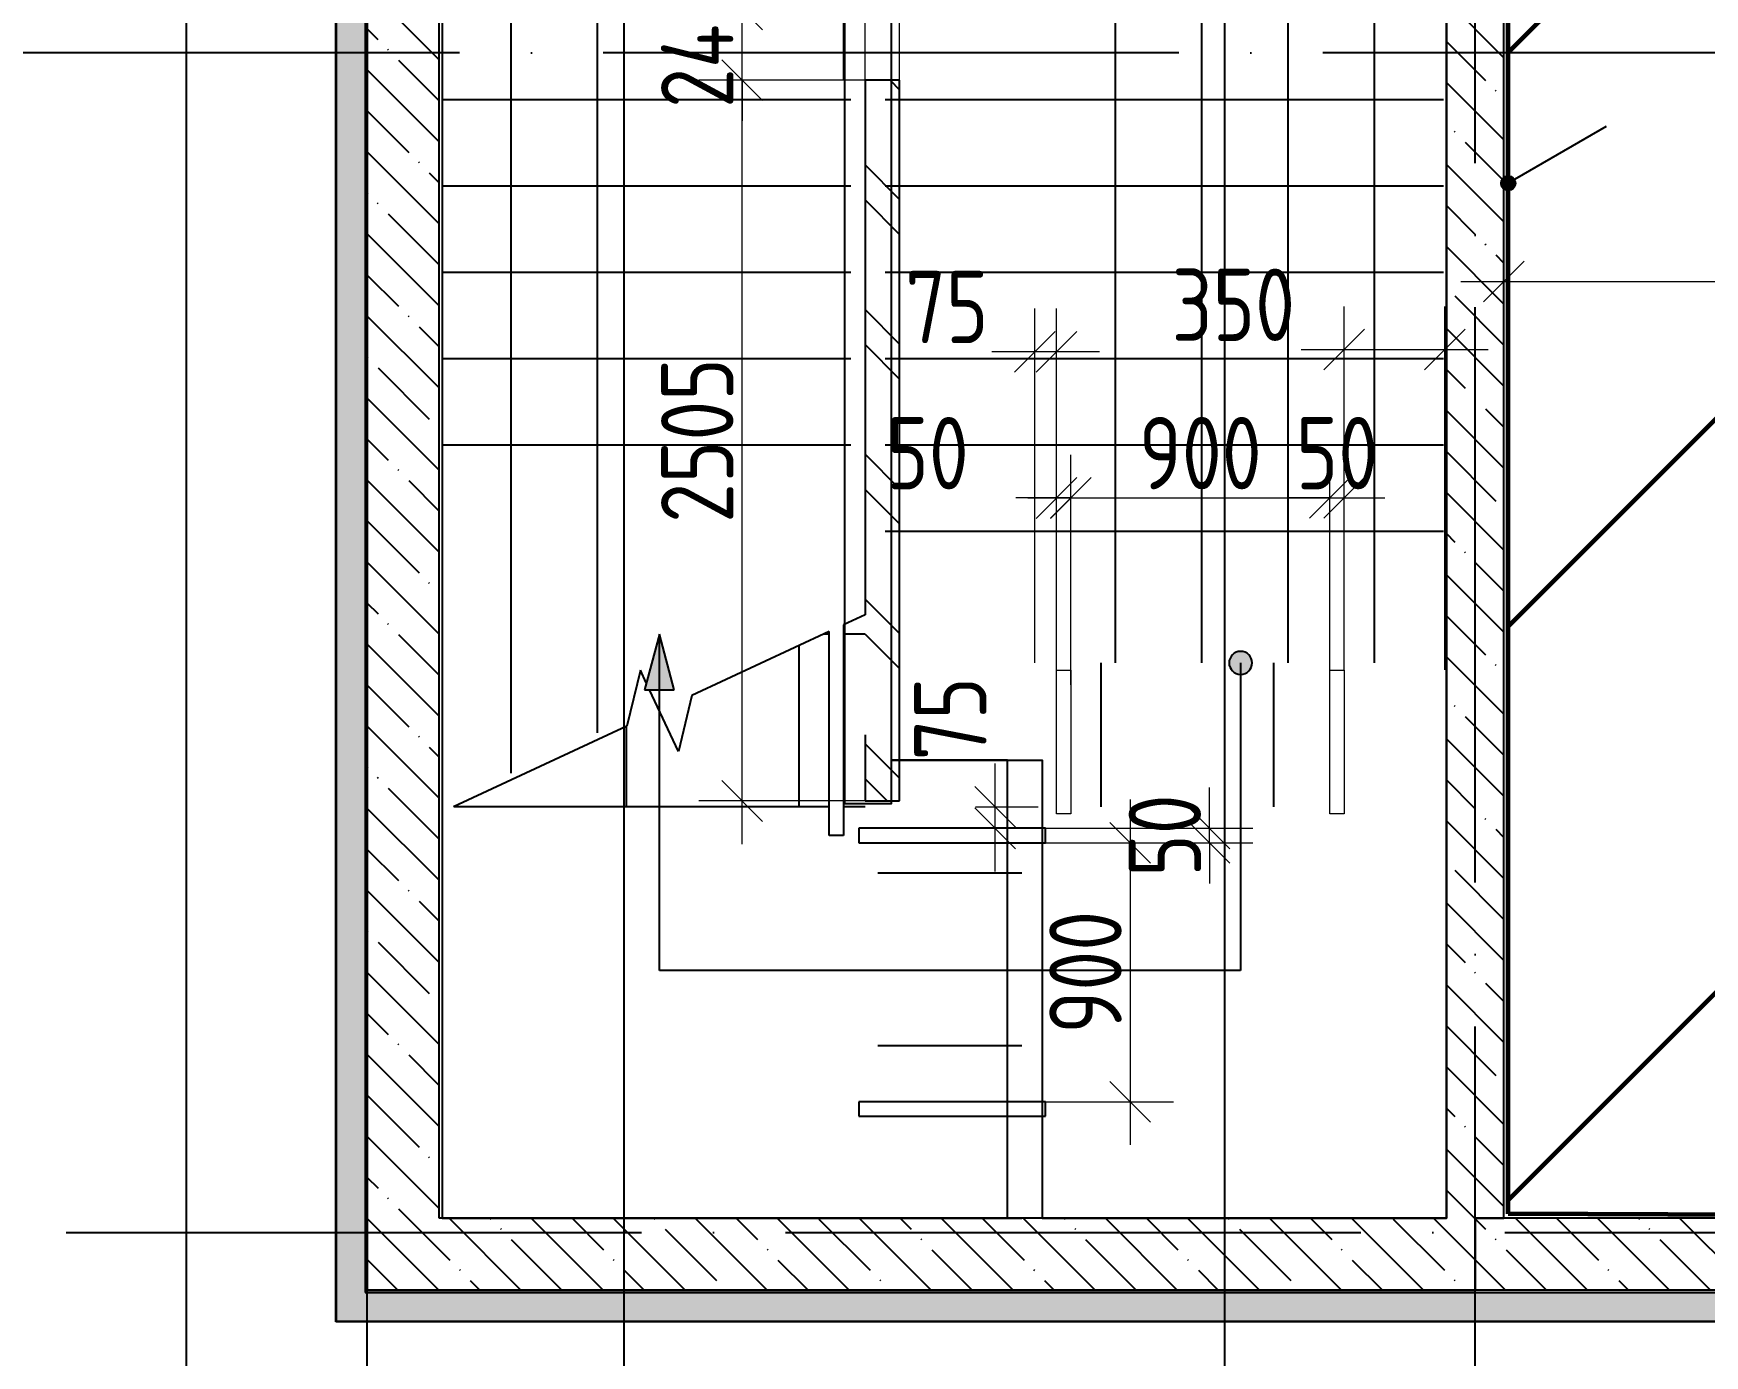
# Model space of a CAD drawing. Header units: millimetres. Extents: x -68946 to 288321, y -402657 to 324925.
# Drawn here: x 148095 to 153903, y 116795 to 121390 of the extents above; entities that cross this region are included whole.
import ezdxf

# ---------------------------------------------------------------- set-up
doc = ezdxf.new("R2010")
doc.units = ezdxf.units.MM
doc.linetypes.add('ADSK_Линия сетки', pattern=[2500, 2000, -250, 0, -250])
doc.layers.get('Defpoints').update_dxf_attribs({"color": 250})
for name, color, linetype, lineweight in [('3.4) ПТ-5         4 вып', 150, 'Continuous', 60), ('A-ANNO-DIMS', 250, 'Continuous', 9), ('A-AREA-BNDY', 7, 'Continuous', 5), ('A-DETL', 250, 'Continuous', 5), ('A-DETL-1', 250, 'Continuous', 53), ('A-DETL-GENF', 250, 'Continuous', 9), ('A-DETL-THIN', 7, 'Continuous', 9), ('A-WALL', 250, 'Continuous', 9), ('A-WALL-1', 250, 'Continuous', 50), ('A-WALL-2', 250, 'Continuous', 5), ('G-ANNO-SYMB-3', 250, 'Continuous', 9), ('G-ANNO-TEXT', 250, 'Continuous', 9), ('I-WALL-1', 250, 'Continuous', 5), ('S-STRS-1', 250, 'Continuous', 5), ('S-STRS-MBND', 250, 'Continuous', 5), ('Ограждение', 7, 'Continuous', 5), ('Оси-1', 250, 'ADSK_Линия сетки', 9)]:
    doc.layers.add(name, color=color, linetype=linetype, lineweight=lineweight)
doc.layers.add('A-FLOR-PATT-1', color=7, linetype='Continuous', lineweight=5, true_color=0xffffff)
doc.styles.add('GOST Common_1', font='', dxfattribs={"width": 0.9, "height": 250})
doc.styles.add('А3', font='ГОСТ тип А.ttf')
doc.styles.get('GOST Common_1').set_extended_font_data('GOST Common')
doc.dimstyles.new('ADSK_Основной_2_5_мм', dxfattribs={"dimscale": 304.8, "dimtxt": 0.824897, "dimasz": 0.463911, "dimexe": 0.492126, "dimexo": 0.001615, "dimgap": 0.098425, "dimtad": 1, "dimdec": 0, "dimlfac": 304.8, "dimdsep": 46, "dimtxsty": 'GOST Common_1', "dimblk1": 'OBLIQUE', "dimblk2": 'OBLIQUE', "dimsah": 1, "dimcen": 0.09, "dimdle": 0.492126, "dimazin": 0, "dimtfac": 1, "dimtdec": 4, "dimtix": 1, "dimtmove": 0, "dimatfit": 3, "dimfxl": 1, "dimtvp": 1, "dimtolj": 1, "dimtzin": 0, "dimlwd": 9, "dimlwe": 9, "dimarcsym": 2})
doc.dimstyles.new('ADSK_Основной_2_5_мм_1', dxfattribs={"dimscale": 304.8, "dimtxt": 0.824897, "dimasz": 0.463911, "dimexe": 0.492126, "dimexo": 0.001615, "dimgap": 0.098425, "dimtad": 1, "dimdec": 0, "dimlfac": 304.8, "dimdsep": 46, "dimtxsty": 'GOST Common_1', "dimblk1": 'OBLIQUE', "dimblk2": 'OBLIQUE', "dimsah": 1, "dimcen": 0.09, "dimdle": 0.492126, "dimazin": 0, "dimtfac": 1, "dimtdec": 4, "dimtix": 1, "dimtmove": 1, "dimatfit": 3, "dimfxl": 1, "dimtvp": 1, "dimtolj": 1, "dimtzin": 0, "dimlwd": 9, "dimlwe": 9, "dimarcsym": 2})
pattern_1 = [(135, (12755.58, 117197.27), (-142.5612, -142.5612), []), (135, (12898.14, 117197.27), (-142.5612, -142.5612), [252.016, -50.403, 3.353, -47.05])]
pattern_2 = [(0, (12755.58, 117197.27), (120.968, 69.841), [80.645, -161.29]), (120, (12755.58, 117197.27), (-120.96808, 69.84086), [80.645, -161.29]), (60, (12755.58, 117197.27), (-8e-05, 139.68186), [0, -161.29, 80.645, 0])]
pattern_3 = [(270, (149555.6, 118702.3), (600, -1e-13), []), (360, (149555.6, 118702.3), (0, 600), [])]
pattern_4 = [(360, (151530.1, 117272.3), (0, 600), []), (90, (151530.1, 117272.3), (-600, 4e-14), [])]
pattern_5 = [(90, (153005.6, 119202.3), (-600, 4e-14), []), (180, (153005.6, 119202.3), (-7e-14, -600), [])]

# ---------------------------------------------------------------- blocks, each defined once
blk = doc.blocks.new('_Oblique')
at = {"color": 0, "linetype": 'ByBlock', "lineweight": -2}
blk.add_line((-0.5, -0.5), (0.5, 0.5), dxfattribs=at)
blk = doc.blocks.new('*D5600')
at = {"layer": 'A-ANNO-DIMS', "color": 0, "lineweight": 9, "transparency": 16777216}
for p, q in [((153205.6, 120626.7), (153205.6, 120377.2)), ((157805.6, 120626.7), (157805.6, 120377.2)), ((153055.6, 120527.2), (157955.6, 120527.2))]:
    blk.add_line(p, q, dxfattribs=at)
at = {"layer": 'Defpoints', "color": 0, "transparency": 16777216}
for p in [(153205.6, 120627.2), (157805.6, 120627.2), (157805.6, 120527.2)]:
    blk.add_point(p, dxfattribs=at)
at = {"layer": 'A-ANNO-DIMS', "color": 0, "lineweight": 9, "transparency": 16777216, "xscale": 141.4, "yscale": 141.4, "zscale": 141.4, "rotation": 180}
blk.add_blockref('_Oblique', (153205.6, 120527.2), dxfattribs=at)
at = {"layer": 'A-ANNO-DIMS', "color": 0, "lineweight": 9, "transparency": 16777216, "xscale": 141.4, "yscale": 141.4, "zscale": 141.4}
blk.add_blockref('_Oblique', (157805.6, 120527.2), dxfattribs=at)
at = {"layer": 'A-ANNO-DIMS', "color": 0, "lineweight": 25, "transparency": 16777216, "insert": (155505.6, 120683), "char_height": 251.43, "width": 782.412, "attachment_point": 5, "style": 'А3'}
blk.add_mtext('\\A1;4600', dxfattribs=at)
blk = doc.blocks.new('Ограждение_СКБ_Подвал - ОГп-1-38635451-АР1_Кладочный план подвала_ Секция 1')
at = {"layer": 'Ограждение'}
for p, q in [((-125, 25), (375, 25)), ((-125, -25), (-125, 25)), ((375, 25), (375, -25)), ((375, -25), (-125, -25))]:
    blk.add_line(p, q, dxfattribs=at)
blk = doc.blocks.new('*D5547')
at = {"layer": 'A-ANNO-DIMS', "color": 0, "lineweight": 9, "transparency": 16777216}
for p, q in [((150558, 118572.3), (150558, 121377.3)), ((150985.1, 121227.3), (150408, 121227.3)), ((150985.1, 118722.3), (150408, 118722.3))]:
    blk.add_line(p, q, dxfattribs=at)
at = {"layer": 'Defpoints', "color": 0, "transparency": 16777216}
for p in [(150558, 121227.3), (150985.6, 121227.3), (150985.6, 118722.3)]:
    blk.add_point(p, dxfattribs=at)
at = {"layer": 'A-ANNO-DIMS', "color": 0, "lineweight": 9, "transparency": 16777216, "xscale": 141.4, "yscale": 141.4, "zscale": 141.4}
for p, rotation in [((150558, 121227.3), 90), ((150558, 118722.3), 270)]:
    blk.add_blockref('_Oblique', p, dxfattribs=dict(at, rotation=rotation))
at = {"layer": 'A-ANNO-DIMS', "color": 0, "lineweight": 25, "transparency": 16777216, "insert": (150402.3, 119974.8), "char_height": 251.43, "width": 756.843, "attachment_point": 5, "rotation": 90, "style": 'А3'}
blk.add_mtext('\\A1;2505', dxfattribs=at)
blk = doc.blocks.new('*D5548')
at = {"layer": 'A-ANNO-DIMS', "color": 0, "lineweight": 9, "transparency": 16777216}
for p, q in [((150558, 121472.3), (150558, 121613.7)), ((150458.5, 121472.3), (150708, 121472.3)), ((150558, 121227.3), (150558, 121472.3)), ((150985.1, 121227.3), (150408, 121227.3)), ((150558, 121227.3), (150558, 121085.9))]:
    blk.add_line(p, q, dxfattribs=at)
at = {"layer": 'Defpoints', "color": 0, "transparency": 16777216}
for p in [(150458, 121472.3), (150558, 121472.3), (150985.6, 121227.3)]:
    blk.add_point(p, dxfattribs=at)
at = {"layer": 'A-ANNO-DIMS', "color": 0, "lineweight": 9, "transparency": 16777216, "xscale": 141.4, "yscale": 141.4, "zscale": 141.4}
for p, rotation in [((150558, 121472.3), 270), ((150558, 121227.3), 90)]:
    blk.add_blockref('_Oblique', p, dxfattribs=dict(at, rotation=rotation))
at = {"layer": 'A-ANNO-DIMS', "color": 0, "lineweight": 25, "transparency": 16777216, "insert": (150402.3, 121349.8), "char_height": 251.43, "width": 593.201, "attachment_point": 5, "rotation": 90, "style": 'А3'}
blk.add_mtext('\\A1;245', dxfattribs=at)
blk = doc.blocks.new('*D5549')
at = {"layer": 'A-ANNO-DIMS', "color": 0, "lineweight": 9, "transparency": 16777216}
for p, q in [((151700.6, 119126.5), (151700.6, 119925.4)), ((152600.6, 119177.8), (152600.6, 119925.4)), ((151550.6, 119775.4), (152750.6, 119775.4))]:
    blk.add_line(p, q, dxfattribs=at)
at = {"layer": 'Defpoints', "color": 0, "transparency": 16777216}
for p in [(152600.6, 119775.4), (152600.6, 119177.3), (151700.6, 119126)]:
    blk.add_point(p, dxfattribs=at)
at = {"layer": 'A-ANNO-DIMS', "color": 0, "lineweight": 9, "transparency": 16777216, "xscale": 141.4, "yscale": 141.4, "zscale": 141.4, "rotation": 180}
blk.add_blockref('_Oblique', (151700.6, 119775.4), dxfattribs=at)
at = {"layer": 'A-ANNO-DIMS', "color": 0, "lineweight": 9, "transparency": 16777216, "xscale": 141.4, "yscale": 141.4, "zscale": 141.4}
blk.add_blockref('_Oblique', (152600.6, 119775.4), dxfattribs=at)
at = {"layer": 'A-ANNO-DIMS', "color": 0, "lineweight": 25, "transparency": 16777216, "insert": (152150.6, 119931.1), "char_height": 251.43, "attachment_point": 5, "style": 'А3'}
blk.add_mtext('\\A1;900', dxfattribs=at)
blk = doc.blocks.new('*D5708')
at = {"layer": 'A-ANNO-DIMS', "color": 0, "lineweight": 9, "transparency": 16777216}
for p, q in [((150985.6, 121227.8), (150985.6, 121918.6)), ((151105.6, 121227.8), (151105.6, 121918.6)), ((150835.6, 121768.6), (151255.6, 121768.6))]:
    blk.add_line(p, q, dxfattribs=at)
at = {"layer": 'Defpoints', "color": 0, "transparency": 16777216}
for p in [(151105.6, 121768.6), (150985.6, 121227.3), (151105.6, 121227.3)]:
    blk.add_point(p, dxfattribs=at)
at = {"layer": 'A-ANNO-DIMS', "color": 0, "lineweight": 9, "transparency": 16777216, "xscale": 141.4, "yscale": 141.4, "zscale": 141.4, "rotation": 180}
blk.add_blockref('_Oblique', (150985.6, 121768.6), dxfattribs=at)
at = {"layer": 'A-ANNO-DIMS', "color": 0, "lineweight": 9, "transparency": 16777216, "xscale": 141.4, "yscale": 141.4, "zscale": 141.4}
blk.add_blockref('_Oblique', (151105.6, 121768.6), dxfattribs=at)
at = {"layer": 'A-ANNO-DIMS', "color": 0, "lineweight": 25, "transparency": 16777216, "insert": (151468.2, 121924.3), "char_height": 251.43, "attachment_point": 5, "style": 'А3'}
blk.add_mtext('\\A1;120', dxfattribs=at)
blk = doc.blocks.new('*D5552')
at = {"layer": 'A-ANNO-DIMS', "color": 0, "lineweight": 9, "transparency": 16777216}
for p, q in [((150910.6, 121227.8), (150910.6, 122761)), ((150985.6, 121227.8), (150985.6, 122761)), ((151135.6, 122611), (150760.6, 122611))]:
    blk.add_line(p, q, dxfattribs=at)
at = {"layer": 'Defpoints', "color": 0, "transparency": 16777216}
for p in [(150910.6, 122611), (150910.6, 121227.3), (150985.6, 121227.3)]:
    blk.add_point(p, dxfattribs=at)
at = {"layer": 'A-ANNO-DIMS', "color": 0, "lineweight": 9, "transparency": 16777216, "xscale": 141.4, "yscale": 141.4, "zscale": 141.4, "rotation": 180}
blk.add_blockref('_Oblique', (150910.6, 122611), dxfattribs=at)
at = {"layer": 'A-ANNO-DIMS', "color": 0, "lineweight": 9, "transparency": 16777216, "xscale": 141.4, "yscale": 141.4, "zscale": 141.4}
blk.add_blockref('_Oblique', (150985.6, 122611), dxfattribs=at)
at = {"layer": 'A-ANNO-DIMS', "color": 0, "lineweight": 25, "transparency": 16777216, "insert": (151291.5, 122766.7), "char_height": 251.43, "attachment_point": 5, "style": 'А3'}
blk.add_mtext('\\A1;75', dxfattribs=at)
blk = doc.blocks.new('*D5709')
at = {"layer": 'A-ANNO-DIMS', "color": 0, "lineweight": 9, "transparency": 16777216}
for p, q in [((151650.6, 119177.8), (151650.6, 119925.2)), ((151700.6, 119177.8), (151700.6, 119925.2)), ((151650.6, 119775.2), (151509.2, 119775.2)), ((151700.6, 119775.2), (151650.6, 119775.2)), ((151700.6, 119775.2), (151842, 119775.2))]:
    blk.add_line(p, q, dxfattribs=at)
at = {"layer": 'Defpoints', "color": 0, "transparency": 16777216}
for p in [(151650.6, 119775.2), (151650.6, 119177.3), (151700.6, 119177.3)]:
    blk.add_point(p, dxfattribs=at)
at = {"layer": 'A-ANNO-DIMS', "color": 0, "lineweight": 9, "transparency": 16777216, "xscale": 141.4, "yscale": 141.4, "zscale": 141.4}
blk.add_blockref('_Oblique', (151650.6, 119775.2), dxfattribs=at)
at = {"layer": 'A-ANNO-DIMS', "color": 0, "lineweight": 9, "transparency": 16777216, "xscale": 141.4, "yscale": 141.4, "zscale": 141.4, "rotation": 180}
blk.add_blockref('_Oblique', (151700.6, 119775.2), dxfattribs=at)
at = {"layer": 'A-ANNO-DIMS', "color": 0, "lineweight": 25, "transparency": 16777216, "insert": (151202.8, 119930.9), "char_height": 251.43, "attachment_point": 5, "style": 'А3'}
blk.add_mtext('\\A1;50', dxfattribs=at)
blk = doc.blocks.new('*D5553')
at = {"layer": 'A-ANNO-DIMS', "color": 0, "lineweight": 9, "transparency": 16777216}
for p, q in [((151907.2, 118727.3), (151907.2, 117527.3)), ((151612.5, 118577.3), (152057.2, 118577.3)), ((151612.5, 117677.3), (152057.2, 117677.3))]:
    blk.add_line(p, q, dxfattribs=at)
at = {"layer": 'Defpoints', "color": 0, "transparency": 16777216}
for p in [(151612, 118577.3), (151612, 117677.3), (151907.2, 117677.3)]:
    blk.add_point(p, dxfattribs=at)
at = {"layer": 'A-ANNO-DIMS', "color": 0, "lineweight": 9, "transparency": 16777216, "xscale": 141.4, "yscale": 141.4, "zscale": 141.4}
for p, rotation in [((151907.2, 118577.3), 90), ((151907.2, 117677.3), 270)]:
    blk.add_blockref('_Oblique', p, dxfattribs=dict(at, rotation=rotation))
at = {"layer": 'A-ANNO-DIMS', "color": 0, "lineweight": 25, "transparency": 16777216, "insert": (151751.5, 118127.3), "char_height": 251.43, "attachment_point": 5, "rotation": 90, "style": 'А3'}
blk.add_mtext('\\A1;900', dxfattribs=at)
blk = doc.blocks.new('*D5710')
at = {"layer": 'A-ANNO-DIMS', "color": 0, "lineweight": 9, "transparency": 16777216}
for p, q in [((152600.6, 119177.8), (152600.6, 119925.4)), ((152650.6, 119177.8), (152650.6, 119925.4)), ((152600.6, 119775.4), (152459.2, 119775.4)), ((152600.6, 119775.4), (152650.6, 119775.4)), ((152650.6, 119775.4), (152792, 119775.4))]:
    blk.add_line(p, q, dxfattribs=at)
at = {"layer": 'Defpoints', "color": 0, "transparency": 16777216}
for p in [(152650.6, 119775.4), (152600.6, 119177.3), (152650.6, 119177.3)]:
    blk.add_point(p, dxfattribs=at)
at = {"layer": 'A-ANNO-DIMS', "color": 0, "lineweight": 9, "transparency": 16777216, "xscale": 141.4, "yscale": 141.4, "zscale": 141.4}
blk.add_blockref('_Oblique', (152600.6, 119775.4), dxfattribs=at)
at = {"layer": 'A-ANNO-DIMS', "color": 0, "lineweight": 9, "transparency": 16777216, "xscale": 141.4, "yscale": 141.4, "zscale": 141.4, "rotation": 180}
blk.add_blockref('_Oblique', (152650.6, 119775.4), dxfattribs=at)
at = {"layer": 'A-ANNO-DIMS', "color": 0, "lineweight": 25, "transparency": 16777216, "insert": (152625.6, 119931.1), "char_height": 251.43, "attachment_point": 5, "style": 'А3'}
blk.add_mtext('\\A1;50', dxfattribs=at)
blk = doc.blocks.new('*D5554')
at = {"layer": 'A-ANNO-DIMS', "color": 0, "lineweight": 9, "transparency": 16777216}
for p, q in [((152650.6, 119177.8), (152650.6, 120440.8)), ((153000.6, 119177.8), (153000.6, 120440.8)), ((152500.6, 120290.8), (153150.6, 120290.8))]:
    blk.add_line(p, q, dxfattribs=at)
at = {"layer": 'Defpoints', "color": 0, "transparency": 16777216}
for p in [(153000.6, 120290.8), (152650.6, 119177.3), (153000.6, 119177.3)]:
    blk.add_point(p, dxfattribs=at)
at = {"layer": 'A-ANNO-DIMS', "color": 0, "lineweight": 9, "transparency": 16777216, "xscale": 141.4, "yscale": 141.4, "zscale": 141.4, "rotation": 180}
blk.add_blockref('_Oblique', (152650.6, 120290.8), dxfattribs=at)
at = {"layer": 'A-ANNO-DIMS', "color": 0, "lineweight": 9, "transparency": 16777216, "xscale": 141.4, "yscale": 141.4, "zscale": 141.4}
blk.add_blockref('_Oblique', (153000.6, 120290.8), dxfattribs=at)
at = {"layer": 'A-ANNO-DIMS', "color": 0, "lineweight": 25, "transparency": 16777216, "insert": (152265.4, 120446.6), "char_height": 251.43, "attachment_point": 5, "style": 'А3'}
blk.add_mtext('\\A1;350', dxfattribs=at)
blk = doc.blocks.new('*D5555')
at = {"layer": 'A-ANNO-DIMS', "color": 0, "lineweight": 9, "transparency": 16777216}
for p, q in [((151575.6, 119202.8), (151575.6, 120433.3)), ((151650.6, 119327.8), (151650.6, 120433.3)), ((151800.6, 120283.3), (151425.6, 120283.3))]:
    blk.add_line(p, q, dxfattribs=at)
at = {"layer": 'Defpoints', "color": 0, "transparency": 16777216}
for p in [(151575.6, 120283.3), (151650.6, 119327.3), (151575.6, 119202.3)]:
    blk.add_point(p, dxfattribs=at)
at = {"layer": 'A-ANNO-DIMS', "color": 0, "lineweight": 9, "transparency": 16777216, "xscale": 141.4, "yscale": 141.4, "zscale": 141.4, "rotation": 180}
blk.add_blockref('_Oblique', (151575.6, 120283.3), dxfattribs=at)
at = {"layer": 'A-ANNO-DIMS', "color": 0, "lineweight": 9, "transparency": 16777216, "xscale": 141.4, "yscale": 141.4, "zscale": 141.4}
blk.add_blockref('_Oblique', (151650.6, 120283.3), dxfattribs=at)
at = {"layer": 'A-ANNO-DIMS', "color": 0, "lineweight": 25, "transparency": 16777216, "insert": (151269.7, 120439), "char_height": 251.43, "attachment_point": 5, "style": 'А3'}
blk.add_mtext('\\A1;75', dxfattribs=at)
blk = doc.blocks.new('*D5711')
at = {"layer": 'A-ANNO-DIMS', "color": 0, "lineweight": 9, "transparency": 16777216}
for p, q in [((152183, 118627.3), (152183, 118768.7)), ((151612.5, 118627.3), (152333, 118627.3)), ((152183, 118577.3), (152183, 118627.3)), ((151612.5, 118577.3), (152333, 118577.3)), ((152183, 118577.3), (152183, 118435.9))]:
    blk.add_line(p, q, dxfattribs=at)
at = {"layer": 'Defpoints', "color": 0, "transparency": 16777216}
for p in [(151612, 118627.3), (152183, 118627.3), (151612, 118577.3)]:
    blk.add_point(p, dxfattribs=at)
at = {"layer": 'A-ANNO-DIMS', "color": 0, "lineweight": 9, "transparency": 16777216, "xscale": 141.4, "yscale": 141.4, "zscale": 141.4}
for p, rotation in [((152183, 118627.3), 270), ((152183, 118577.3), 90)]:
    blk.add_blockref('_Oblique', p, dxfattribs=dict(at, rotation=rotation))
at = {"layer": 'A-ANNO-DIMS', "color": 0, "lineweight": 25, "transparency": 16777216, "insert": (152027.2, 118602.3), "char_height": 251.43, "attachment_point": 5, "rotation": 90, "style": 'А3'}
blk.add_mtext('\\A1;50', dxfattribs=at)
blk = doc.blocks.new('*D5712')
at = {"layer": 'A-ANNO-DIMS', "color": 0, "lineweight": 9, "transparency": 16777216}
for p, q in [((151437.4, 118477.3), (151437.4, 118852.3)), ((151369, 118702.3), (151587.4, 118702.3)), ((151369, 118627.3), (151587.4, 118627.3))]:
    blk.add_line(p, q, dxfattribs=at)
at = {"layer": 'Defpoints', "color": 0, "transparency": 16777216}
for p in [(151368.5, 118702.3), (151437.4, 118702.3), (151368.5, 118627.3)]:
    blk.add_point(p, dxfattribs=at)
at = {"layer": 'A-ANNO-DIMS', "color": 0, "lineweight": 9, "transparency": 16777216, "xscale": 141.4, "yscale": 141.4, "zscale": 141.4}
for p, rotation in [((151437.4, 118702.3), 90), ((151437.4, 118627.3), 270)]:
    blk.add_blockref('_Oblique', p, dxfattribs=dict(at, rotation=rotation))
at = {"layer": 'A-ANNO-DIMS', "color": 0, "lineweight": 25, "transparency": 16777216, "insert": (151281.7, 119008.2), "char_height": 251.43, "attachment_point": 5, "rotation": 90, "style": 'А3'}
blk.add_mtext('\\A1;75', dxfattribs=at)

msp = doc.modelspace()

# ---------------------------------------------------------------- hatches: boundary and pattern name
at = {"layer": '3.4) ПТ-5         4 вып'}
h = msp.add_hatch(dxfattribs=at)
h.set_pattern_fill('ANSI31', color=256, scale=444)
h.paths.add_polyline_path([(165505.5794, 175922.2725), (153204.5565, 175922.2725), (153204.5565, 167092.2731), (149255.5794, 167092.2731), (149255.5784, 175522.2725), (135005.5883, 175522.2725), (135005.5883, 173822.2731), (130555.579, 173822.2731), (130555.579, 175522.2731), (121455.5793, 175522.2731), (121455.5793, 175716.2262), (106155.5788, 175716.2262), (106155.5788, 166612.2956), (110205.5784, 166612.2956), (110205.5784, 156972.2956), (113915.5784, 156952.2731), (113915.5784, 153345.7592), (117855.579, 153345.7592), (117855.579, 136622.2725), (127015.579, 136622.2725), (127015.579, 133327.2725), (128505.579, 133322.2725), (128505.579, 127472.2731), (133700.8917, 127472.2731), (133700.8917, 142722.2735), (146655.5784, 142722.2735), (146655.5784, 139012.2735), (149375.5784, 139012.2735), (149375.5784, 130197.2725), (153220.5784, 130197.2725), (153220.5784, 117287.2731), (157805.5794, 117272.2731), (157805.5784, 128892.2731), (165505.5794, 128892.2731)])
h.paths.add_polyline_path([(131455.5794, 162522.2404), (131855.5794, 162522.2404), (131855.5794, 145322.2729), (131455.5794, 145322.2729)], flags=16)
h.paths.add_polyline_path([(137205.5784, 162322.241), (137205.5784, 162522.2404), (153005.5784, 162522.2404), (153005.5784, 162522.241), (153205.5784, 162522.241), (153205.5784, 145322.2725), (153005.5784, 145322.2725), (153005.5784, 150522.2404), (149255.5794, 150522.2404), (149255.5794, 150722.2404), (153005.5784, 150722.2404), (153005.5784, 154752.4235), (149255.5784, 154752.4235), (149255.5784, 154952.4235), (153005.5784, 154952.4235), (153005.5784, 159702.2731), (149055.5784, 159702.2731), (149055.5784, 159902.2731), (153005.5784, 159902.2731), (153005.5784, 162322.241)], flags=16)
h.paths.add_polyline_path([(136905.5789, 145522.2729), (149255.5784, 145522.2729), (149255.5784, 147472.2729), (152482.3145, 147472.2729), (152482.3145, 145322.2725), (149255.5784, 145322.2725), (136905.5789, 145322.2725)], flags=16)
h.paths.add_polyline_path([(149255.5784, 140862.2725), (153005.5774, 140862.2725), (153005.5774, 140662.2725), (149255.5784, 140662.2725)], flags=16)
h.paths.add_polyline_path([(157805.5794, 171022.3919), (158005.5794, 171022.3919), (158005.5794, 157922.2725), (157805.5794, 157922.2725)], flags=16)
at = {"layer": 'A-ANNO-DIMS', "lineweight": 25}
h = msp.add_hatch(dxfattribs=at)
h.set_pattern_fill('FP_4', color=256, angle=90, style=0, pattern_type=2)
h.set_pattern_definition(pattern_4)
h.paths.add_polyline_path([(151530.0787, 118562.9227), (151530.0787, 118702.2951), (151280.0787, 118702.2951), (151280.0787, 118627.295), (151505.0787, 118627.295), (151505.0787, 118577.295), (151280.0787, 118577.295), (151280.0787, 117272.2951), (151530.0787, 117272.2951)])
at = {"layer": 'A-DETL-GENF', "lineweight": 25}
for points in [[(150322.3423, 119109.1099), (150270.5784, 119302.2951), (150218.8146, 119109.1099), (150307.2912, 119109.1099)], [(152330.5784, 119202.2951), (152329.2155, 119212.6478), (152325.2195, 119222.2951), (152318.8627, 119230.5793), (152310.5784, 119236.9361), (152300.9312, 119240.9321), (152290.5784, 119242.2951), (152280.2257, 119240.9321), (152270.5784, 119236.9361), (152262.2942, 119230.5793), (152255.9374, 119222.2951), (152251.9414, 119212.6478), (152250.5784, 119202.2951), (152251.9414, 119191.9423), (152255.9374, 119182.2951), (152262.2942, 119174.0108), (152270.5784, 119167.654), (152280.2257, 119163.658), (152290.5784, 119162.2951), (152300.9312, 119163.658), (152310.5784, 119167.654), (152318.8627, 119174.0108), (152325.2195, 119182.2951), (152329.2155, 119191.9423)]]:
    msp.add_hatch(color=256, dxfattribs=at).paths.add_polyline_path(points)
at = {"layer": 'A-WALL', "lineweight": 25}
for points in [[(149255.6387, 117014.2731), (149255.6387, 129742.2725), (149247.6387, 129742.2725), (149247.6387, 117014.2731)], [(165705.5577, 117014.2731), (165705.5577, 117022.2725), (149255.6387, 117022.2731), (149255.6387, 117014.2731), (165305.5794, 117014.2731)]]:
    msp.add_hatch(color=256, dxfattribs=at).paths.add_polyline_path(points)
at = {"layer": 'A-WALL-1', "lineweight": 25}
h = msp.add_hatch(dxfattribs=at)
h.set_pattern_fill('FP_3', color=256, angle=90, style=0, pattern_type=2)
h.set_pattern_definition(pattern_3)
h.paths.add_polyline_path([(150985.5784, 119202.2951), (150910.5784, 119202.2951), (150910.5784, 118952.2951), (150985.5784, 118952.2951), (150985.5784, 119162.5638)])
h.paths.add_polyline_path([(150860.5784, 119202.2951), (150627.8319, 119202.2951), (150383.8669, 119088.5323), (150350.7571, 118952.2951), (150860.5784, 118952.2951), (150860.5784, 119162.5638)])
h.paths.add_polyline_path([(150309.4732, 118952.2951), (150236.3492, 119109.1099), (150218.8146, 119109.1099), (150225.2134, 119132.9906), (150204.5443, 119177.3156), (150157.29, 118982.8777), (150091.7052, 118952.2951), (150307.2912, 118952.2951)])
h = msp.add_hatch(dxfattribs=at)
h.set_pattern_fill('FP_3', color=256, angle=90, style=0, pattern_type=2)
h.set_pattern_definition(pattern_3)
h.paths.add_polyline_path([(150985.5784, 118862.7433), (150985.5784, 118952.2951), (150910.5784, 118952.2951), (150910.5784, 118702.2951), (150985.5784, 118702.2951)])
h.paths.add_polyline_path([(150860.5784, 118702.2951), (150860.5784, 118952.2951), (150350.7571, 118952.2951), (150336.6125, 118894.0944), (150309.4732, 118952.2951), (150091.7052, 118952.2951), (149555.5784, 118702.2951), (150610.3041, 118702.2951)])
at = {"layer": 'A-WALL-2', "lineweight": 25}
h = msp.add_hatch(dxfattribs=at)
h.set_pattern_fill('FP_3', color=256, style=0, pattern_type=2)
h.set_pattern_definition(pattern_2)
h.paths.add_polyline_path([(149247.6387, 116914.2731), (149247.6387, 129734.2725), (149147.6387, 129734.2725), (149147.6387, 116914.2731)])
h = msp.add_hatch(dxfattribs=at)
h.set_pattern_fill('FP_3', color=256, style=0, pattern_type=2)
h.set_pattern_definition(pattern_2)
h.paths.add_polyline_path([(165705.5577, 116912.2731), (165713.5577, 116912.2731), (165713.5577, 117014.2731), (149247.6387, 117014.2731), (149247.6387, 116912.2731), (149255.6387, 116912.2731), (149255.6387, 116914.2731), (165705.5577, 116914.2731)])
at = {"layer": 'G-ANNO-TEXT', "lineweight": 25}
h = msp.add_hatch(color=256, dxfattribs=at)
edge = h.paths.add_edge_path()
edge.add_arc((153220.5784, 120868.7643), 25, 0, 360)
at = {"layer": 'I-WALL-1', "lineweight": 25}
h = msp.add_hatch(dxfattribs=at)
h.set_pattern_fill('FP_1', color=256, style=0, pattern_type=2)
h.set_pattern_definition(pattern_1)
h.paths.add_polyline_path([(153205.5784, 117272.2731), (153205.5784, 123222.2725), (153005.5784, 123222.2725), (153005.5784, 117272.2731), (153105.5784, 117272.2731)])
h.paths.add_polyline_path([(153005.5784, 124422.2725), (153205.5784, 124422.2725), (153205.5559, 127622.2731), (153005.5784, 127622.2731), (153005.5784, 124452.2725)])
h = msp.add_hatch(dxfattribs=at)
h.set_pattern_fill('FP_1', color=256, style=0, pattern_type=2)
h.set_pattern_definition(pattern_1)
h.paths.add_polyline_path([(149505.6387, 117022.2731), (149505.6387, 127222.2731), (149255.6387, 127222.2731), (149255.6387, 117022.2731)])
h = msp.add_hatch(dxfattribs=at)
h.set_pattern_fill('FP_8', color=256, angle=90, style=0, pattern_type=2)
h.set_pattern_definition([(135, (207880.58, 117222.3), (-251.4472, -251.4472), []), (135, (207499.58, 117222.3), (-251.4472, -251.4472), [])])
h.paths.add_polyline_path([(151105.5784, 120961.487), (151105.5784, 121227.2951), (150985.5784, 121227.2951), (150985.5784, 118722.2951), (151105.5784, 118722.2951), (151105.5784, 119762.2049)])
h = msp.add_hatch(dxfattribs=at)
h.set_pattern_fill('FP_1', color=256, style=0, pattern_type=2)
h.set_pattern_definition(pattern_1)
h.paths.add_polyline_path([(151388.3656, 117022.2731), (153105.5784, 117022.2731), (153105.5784, 117272.2731), (149505.6387, 117272.2731), (149505.6387, 117022.2731)])
h = msp.add_hatch(dxfattribs=at)
h.set_pattern_fill('FP_1', color=256, style=0, pattern_type=2)
h.set_pattern_definition(pattern_1)
h.paths.add_polyline_path([(157805.5784, 117022.2731), (157805.5784, 117272.2731), (153105.5784, 117272.2731), (153105.5784, 117022.2731), (156896.4971, 117022.2731)])
at = {"layer": 'S-STRS-1', "lineweight": 25}
h = msp.add_hatch(dxfattribs=at)
h.set_pattern_fill('FP_3', color=256, angle=90, style=0, pattern_type=2)
h.set_pattern_definition(pattern_3)
h.paths.add_polyline_path([(150985.5784, 119202.2951), (150985.5784, 119369.115), (150910.5784, 119334.1419), (150910.5784, 119202.2951), (150913.3171, 119202.2951)])
h.paths.add_polyline_path([(150860.5784, 119202.2951), (150860.5784, 119310.8265), (150627.8319, 119202.2951)])
h = msp.add_hatch(dxfattribs=at)
h.set_pattern_fill('FP_5', color=256, angle=90, style=0, pattern_type=2)
h.set_pattern_definition(pattern_5)
h.paths.add_polyline_path([(153005.5784, 119167.654), (153005.5784, 119202.2951), (152330.5784, 119202.2951), (152329.2155, 119191.9423), (152325.2195, 119182.2951), (152318.8627, 119174.0108), (152310.5784, 119167.654), (152300.9312, 119163.658), (152290.5784, 119162.2951), (152280.2257, 119163.658), (152270.5784, 119167.654), (152262.2942, 119174.0108), (152255.9374, 119182.2951), (152251.9414, 119191.9423), (152250.5784, 119202.2951), (151575.5784, 119202.2951), (151575.5784, 118952.2951), (151650.5785, 118952.2951), (151650.5785, 119177.2951), (151700.5785, 119177.2951), (151700.5785, 118952.2951), (153005.5784, 118952.2951), (153005.5784, 119162.2951)])
h = msp.add_hatch(dxfattribs=at)
h.set_pattern_fill('FP_5', color=256, angle=90, style=0, pattern_type=2)
h.set_pattern_definition(pattern_5)
h.paths.add_polyline_path([(153005.5784, 118702.2951), (153005.5784, 118952.2951), (151700.5785, 118952.2951), (151700.5785, 118702.2951), (152125.3687, 118702.2951)])
h.paths.add_polyline_path([(151650.5785, 118742.2951), (151650.5785, 118952.2951), (151575.5784, 118952.2951), (151575.5784, 118702.2951), (151650.5785, 118702.2951)])
h = msp.add_hatch(dxfattribs=at)
h.set_pattern_fill('FP_4', color=256, angle=90, style=0, pattern_type=2)
h.set_pattern_definition(pattern_4)
h.paths.add_polyline_path([(151280.0787, 118562.9227), (151280.0787, 118577.295), (151030.0787, 118577.295), (151030.0787, 117272.2951), (151280.0787, 117272.2951)])
h.paths.add_polyline_path([(151280.0787, 118627.295), (151280.0787, 118702.2951), (151030.0787, 118702.2951), (151030.0787, 118627.295), (151216.33, 118627.295)])

# ---------------------------------------------------------------- linework, layer by layer
at = {"lineweight": 25}
msp.add_line((153560.7928, 121065.8496), (153220.5784, 120868.7643), dxfattribs=at)
at = {"layer": '3.4) ПТ-5         4 вып'}
msp.add_lwpolyline([(165505.5794, 175922.2725), (165505.5794, 128892.2731), (157805.5784, 128892.2731), (157805.5794, 117272.2731), (153220.5784, 117287.2731), (153220.5784, 130197.2725), (149375.5784, 130197.2725), (149375.5784, 139012.2735), (146655.5784, 139012.2735), (146655.5784, 142722.2735), (133700.8917, 142722.2735), (133700.8917, 127422.2725), (133700.8917, 127472.2731), (128505.579, 127472.2731), (128505.579, 133322.2725), (127015.579, 133327.2725), (127015.579, 136622.2725), (117855.579, 136622.2725), (117855.579, 153345.7592), (113915.5784, 153345.7592), (113915.5784, 156952.2731), (110205.5784, 156972.2956)], dxfattribs=at)
at = {"layer": 'A-AREA-BNDY', "lineweight": 25, "flags": 128}
for points in [[(151600.5784, 117272.2731), (153005.5784, 117272.2731), (153005.5784, 126237.272), (149515.6387, 126237.272), (149515.6387, 117272.2731), (151480.5784, 117272.2731), (151480.5784, 118864.132), (151075.6387, 118864.132), (151075.6387, 118712.2731), (150915.6387, 118712.2731), (150915.6387, 123332.272), (151075.6387, 123332.272), (151075.6387, 118864.132), (151600.5784, 118864.132)], [(153220.5784, 117287.2731), (157790.5794, 117287.2731), (157790.5794, 122407.2725), (153220.5784, 122407.2725)]]:
    msp.add_lwpolyline(points, close=True, dxfattribs=at)
at = {"layer": 'A-DETL', "lineweight": 25}
for p, q in [((150270.5784, 119302.2951), (150218.8146, 119109.1099)), ((150322.3423, 119109.1099), (150270.5784, 119302.2951)), ((150218.8146, 119109.1099), (150270.5784, 119109.1099)), ((150270.5784, 119109.1099), (150322.3423, 119109.1099))]:
    msp.add_line(p, q, dxfattribs=at)
for start, end in [(90, 270), (270, 90)]:
    msp.add_arc((152290.5784, 119202.2951), 40, start, end, dxfattribs=at)
at = {"layer": 'A-DETL-1', "lineweight": 25}
for p, q in [((149145.6387, 116912.2731), (149145.6387, 129632.2725)), ((148625.6387, 129112.2725), (148625.6387, 116392.2731)), ((165815.5577, 116912.2731), (149145.6387, 116912.2731))]:
    msp.add_line(p, q, dxfattribs=at)
at = {"layer": 'A-DETL-THIN', "lineweight": 25}
for p, q in [((150270.5784, 118702.2951), (150270.5784, 119302.2951)), ((152290.5784, 119202.2951), (152290.5784, 118133.4828)), ((150270.5784, 118133.4828), (150270.5784, 118702.2951)), ((151533.0787, 118133.4828), (150270.5784, 118133.4828)), ((152290.5784, 118133.4828), (151533.0787, 118133.4828))]:
    msp.add_line(p, q, dxfattribs=at)
at = {"layer": 'A-FLOR-PATT-1', "linetype": 'Continuous', "lineweight": 25}
for p, q in [((149755.6084, 118818.8359), (149755.6084, 126237.272)), ((150055.6084, 118958.7282), (150055.6084, 126237.272)), ((151855.6084, 119202.2731), (151855.6084, 126237.272)), ((152155.6084, 119202.2731), (152155.6084, 124332.2725)), ((152455.6084, 119202.2731), (152455.6084, 124332.2725)), ((152755.6084, 119202.2731), (152755.6084, 124332.2725)), ((149515.6387, 121159.773), (150935.6387, 121159.773)), ((151055.6387, 121159.773), (152995.5784, 121159.773)), ((149515.6387, 120859.773), (150935.6387, 120859.773)), ((151055.6387, 120859.773), (152995.5784, 120859.773)), ((149515.6387, 120559.773), (150935.6387, 120559.773)), ((151055.6387, 120559.773), (152995.5784, 120559.773)), ((149515.6387, 120259.773), (150935.6387, 120259.773)), ((151055.6387, 120259.773), (152995.5784, 120259.773)), ((149515.6387, 119959.773), (150935.6387, 119959.773)), ((151055.6387, 119959.773), (152995.5784, 119959.773)), ((151055.6387, 119659.773), (152995.5784, 119659.773))]:
    msp.add_line(p, q, dxfattribs=at)
at = {"layer": 'A-WALL-1', "lineweight": 25}
for p, q in [((149247.6387, 129734.2725), (149247.6387, 117014.2731)), ((149147.6387, 129634.2725), (149147.6387, 116912.2731)), ((149255.6387, 127222.2731), (149255.6387, 117022.2731)), ((149255.6387, 117022.2731), (149255.6387, 127222.2731)), ((149505.6387, 117272.2731), (149505.6387, 126247.272)), ((153005.5784, 123192.2725), (153005.5784, 117272.2731)), ((153205.5784, 117272.2731), (153205.5784, 122422.2725)), ((151105.5784, 121227.2951), (150985.5784, 121227.2951)), ((150985.5784, 121227.2951), (150985.5784, 119369.115)), ((151105.5784, 118722.2951), (151105.5784, 121227.2951)), ((150860.5784, 119310.8265), (150383.8669, 119088.5323)), ((150985.5784, 118952.2951), (150985.5784, 118722.2951)), ((150985.5784, 118722.2951), (151105.5784, 118722.2951)), ((153005.5784, 117272.2731), (149505.6387, 117272.2731)), ((153105.5784, 117272.2731), (153205.5784, 117272.2731)), ((157805.5784, 117272.2731), (153105.5784, 117272.2731)), ((153105.5784, 117272.2731), (153105.5784, 117022.2731)), ((149247.6387, 117014.2731), (165713.5577, 117014.2731)), ((165305.5794, 117022.2731), (149255.6387, 117022.2731)), ((149255.6387, 117022.2731), (153105.5784, 117022.2731)), ((149145.6387, 116914.2731), (165815.5577, 116914.2731)), ((149247.6387, 116912.2731), (149247.6387, 116914.2731))]:
    msp.add_line(p, q, dxfattribs=at)
at = {"layer": 'G-ANNO-SYMB-3', "lineweight": 25}
for p, q in [((150148.5231, 115293.8728), (150148.5231, 128440.8108)), ((152235.2947, 115587.4944), (152235.2947, 126953.9067))]:
    msp.add_line(p, q, dxfattribs=at)
at = {"layer": 'G-ANNO-TEXT', "lineweight": 25}
msp.add_circle((153220.5784, 120868.7643), 25, dxfattribs=at)
at = {"layer": 'S-STRS-1', "linetype": 'Continuous', "lineweight": 25}
for p, q in [((153005.5559, 119202.273), (153005.2257, 119202.273)), ((153005.5554, 118952.2731), (153005.5554, 119202.2731)), ((153005.5554, 118702.2731), (153005.5554, 118952.2731))]:
    msp.add_line(p, q, dxfattribs=at)
at = {"layer": 'S-STRS-MBND', "lineweight": 25}
for p, q in [((150985.5784, 119369.115), (150910.5784, 119334.1419)), ((150204.5443, 119177.3156), (150157.29, 118982.8777)), ((150225.2134, 119132.9906), (150204.5443, 119177.3156)), ((150336.6125, 118894.0944), (150236.3492, 119109.1099)), ((150383.8669, 119088.5323), (150336.6125, 118894.0944)), ((150157.29, 118982.8777), (149555.5784, 118702.2951))]:
    msp.add_line(p, q, dxfattribs=at)
at = {"layer": 'Ограждение', "lineweight": 25}
for p, q in [((150860.5784, 118602.2951), (150860.5784, 119310.8265)), ((150910.5784, 119334.1419), (150910.5784, 118602.2951)), ((150910.5784, 118602.2951), (150860.5784, 118602.2951)), ((151611.9598, 118627.295), (150964.283, 118627.295)), ((150964.283, 118627.295), (150964.283, 118577.295)), ((151611.9598, 118577.295), (151611.9598, 118627.295)), ((150964.283, 118577.295), (151611.9598, 118577.295)), ((151611.9598, 117677.295), (150964.283, 117677.295)), ((150964.283, 117677.295), (150964.283, 117627.295)), ((151611.9598, 117627.295), (151611.9598, 117677.295)), ((150964.283, 117627.295), (151611.9598, 117627.295))]:
    msp.add_line(p, q, dxfattribs=at)
at = {"layer": 'Оси-1', "lineweight": 25}
for p, q in [((149255.5794, 113438.4326), (149255.5794, 178399.2771)), ((153105.5794, 113438.4326), (153105.5794, 178399.2771)), ((169576.458, 121322.3919), (112075.5784, 121322.3919)), ((78205.6799, 117222.2725), (169576.458, 117222.2725))]:
    msp.add_line(p, q, dxfattribs=at)

# ---------------------------------------------------------------- block references
at = {"layer": 'Ограждение', "lineweight": 25, "rotation": 270}
for p in [(151675.5785, 119052.2951), (152625.5785, 119052.2951)]:
    msp.add_blockref('Ограждение_СКБ_Подвал - ОГп-1-38635451-АР1_Кладочный план подвала_ Секция 1', p, dxfattribs=at)

# ---------------------------------------------------------------- dimensions: what is measured, and where the dimension line sits
at = {"layer": 'A-ANNO-DIMS', "lineweight": 25}
for base, p1, p2, angle, override, picture, middle in [((150910.5784, 122610.9645), (150985.5784, 121227.2951), (150910.5784, 121227.2951), 180, {"dimlfac": 1, "dimpost": '<>', "dimtxsty": 'А3', "dimfxl": 1983.633031}, '*D5552', (151291.4671, 122610.9645)), ((151105.5784, 121768.576), (150985.5784, 121227.2951), (151105.5784, 121227.2951), 180, {"dimlfac": 1, "dimpost": '<>', "dimtxsty": 'А3', "dimfxl": 581.699643}, '*D5708', (151468.2284, 121768.576)), ((151575.5784, 120283.275), (151650.5785, 119327.2951), (151575.5784, 119202.2951), 180, {"dimlfac": 1, "dimpost": '<>', "dimtxsty": 'А3', "dimfxl": 1983.633031}, '*D5555', (151269.6898, 120283.275)), ((153000.5784, 120290.8473), (152650.5785, 119177.2951), (153000.5784, 119177.2951), 180, {"dimlfac": 1, "dimpost": '<>', "dimtxsty": 'А3', "dimfxl": 1983.633031}, '*D5554', (152265.4285, 120290.8473)), ((151650.5785, 119775.1531), (151700.5785, 119177.2951), (151650.5785, 119177.2951), 180, {"dimlfac": 1, "dimpost": '<>', "dimtxsty": 'А3', "dimfxl": 1983.633031}, '*D5709', (151202.7785, 119775.1531)), ((151437.3913, 118702.2951), (151368.5293, 118627.295), (151368.5293, 118702.2951), 90, {"dimlfac": 1, "dimpost": '<>', "dimtxsty": 'А3', "dimfxl": 1983.633031}, '*D5712', (151437.3913, 119008.1837))]:
    dim = msp.add_linear_dim(base=base, p1=p1, p2=p2, angle=angle, dimstyle='ADSK_Основной_2_5_мм_1', override=override, dxfattribs=at)
    dim.commit()
    dim.dimension.update_dxf_attribs({"geometry": picture, "text_midpoint": middle, "dimtype": 160})
for base, p1, p2, angle, override, picture, middle in [((150557.975, 121472.2951), (150985.5784, 121227.2951), (150457.9901, 121472.2951), 90, {"dimlfac": 1, "dimpost": '<>', "dimtxsty": 'А3', "dimfxl": 581.699643}, '*D5548', (150402.2606, 121349.7951)), ((150557.975, 121227.2951), (150985.5784, 118722.2951), (150985.5784, 121227.2951), 90, {"dimlfac": 1, "dimpost": '<>', "dimtxsty": 'А3', "dimfxl": 2505}, '*D5547', (150402.2606, 119974.7951)), ((152600.5785, 119775.378), (151700.5785, 119126.0214), (152600.5785, 119177.2951), 180, {"dimlfac": 1, "dimpost": '<>', "dimtxsty": 'А3', "dimfxl": 1983.633031}, '*D5549', (152150.5785, 119931.0924)), ((152650.5785, 119775.378), (152600.5785, 119177.2951), (152650.5785, 119177.2951), 180, {"dimlfac": 1, "dimpost": '<>', "dimtxsty": 'А3', "dimfxl": 1983.633031}, '*D5710', (152625.5785, 119931.0924)), ((152182.9627, 118627.295), (151611.9598, 118577.295), (151611.9598, 118627.295), 90, {"dimlfac": 1, "dimpost": '<>', "dimtxsty": 'А3', "dimfxl": 1983.633031}, '*D5711', (152027.2483, 118602.295)), ((151907.2419, 117677.295), (151611.9598, 118577.295), (151611.9598, 117677.295), 90, {"dimlfac": 1, "dimpost": '<>', "dimtxsty": 'А3', "dimfxl": 1983.633031}, '*D5553', (151751.5276, 118127.295))]:
    dim = msp.add_linear_dim(base=base, p1=p1, p2=p2, angle=angle, dimstyle='ADSK_Основной_2_5_мм_1', override=override, dxfattribs=at)
    dim.commit()
    dim.dimension.update_dxf_attribs({"geometry": picture, "text_midpoint": middle})
dim = msp.add_linear_dim(base=(157805.5784, 120527.2439), p1=(153205.5784, 120627.2288), p2=(157805.5784, 120627.2288), dimstyle='ADSK_Основной_2_5_мм', override={"dimlfac": 1, "dimpost": '<>', "dimtxsty": 'А3', "dimfxl": 4600}, dxfattribs=at)
dim.commit()
dim.dimension.update_dxf_attribs({"geometry": '*D5600', "text_midpoint": (155505.5784, 120682.9583)})

doc.saveas('drawing.dxf')
